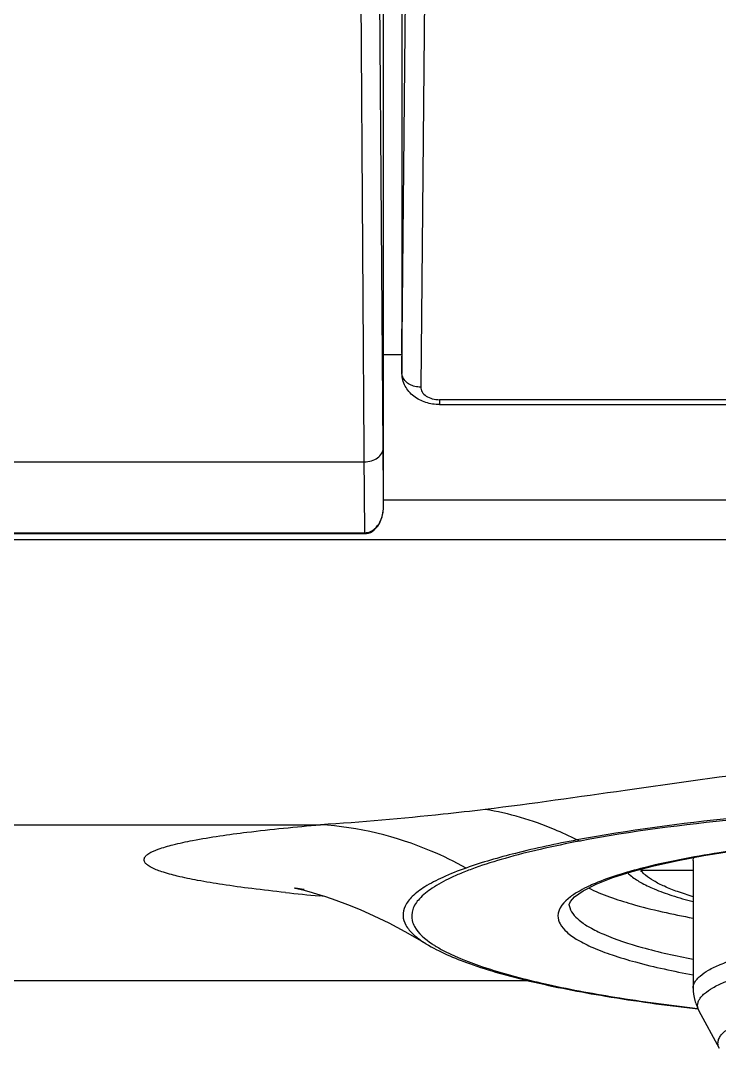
# Model space of a CAD drawing. Header units: millimetres. Extents: x 19741 to 22117, y -10160 to -6800.
# Drawn here: x 20632.69 to 20651.3, y -8840.27 to -8812.88 of the extents above; entities that cross this region are included whole.
import ezdxf

# ---------------------------------------------------------------- set-up
doc = ezdxf.new("R2010")
doc.units = ezdxf.units.MM

msp = doc.modelspace()

# ---------------------------------------------------------------- linework, layer by layer
at = {"linetype": 'Continuous'}
for p, q in [((20642.855, -8820.421), (20642.855, -8790.164)), ((20642.357, -8825.664), (20642.357, -8797.664)), ((20642.345, -8824.272), (20642.159, -8798.035)), ((20642.846, -8822.277), (20643.081, -8798.034)), ((20641.852, -8825.664), (20641.659, -8798.406)), ((20643.581, -8798.406), (20643.346, -8822.649)), ((20642.842, -8821.755), (20642.855, -8820.421)), ((20642.842, -8821.793), (20642.357, -8821.793)), ((20642.842, -8821.755), (20642.846, -8822.285)), ((20642.846, -8822.285), (20642.846, -8822.277)), ((20642.846, -8822.285), (20642.846, -8822.285)), ((20676.364, -8822.985), (20643.846, -8822.985)), ((20643.846, -8822.985), (20643.846, -8823.114)), ((20643.846, -8823.114), (20676.364, -8823.114)), ((20561.25, -8824.642), (20641.845, -8824.642)), ((20641.856, -8826.327), (20641.852, -8825.664)), ((20642.357, -8825.812), (20642.356, -8825.664)), ((20712.855, -8825.664), (20642.357, -8825.664)), ((20641.86, -8826.528), (20641.856, -8826.327)), ((20561.25, -8826.706), (20723.961, -8826.706)), ((20565.125, -8826.528), (20641.86, -8826.528)), ((20641.86, -8826.528), (20641.86, -8826.549)), ((20561.25, -8834.31), (20640.672, -8834.31)), ((20650.605, -8835.265), (20650.605, -8838.662)), ((20650.605, -8835.525), (20649.208, -8835.525)), ((20648.926, -8835.652), (20648.927, -8835.653)), ((20648.928, -8835.652), (20648.929, -8835.653)), ((20640.779, -8836.217), (20640.65, -8836.205)), ((20647.302, -8836.454), (20647.303, -8836.461)), ((20643.375, -8837.411), (20643.482, -8837.477)), ((20551.474, -8838.455), (20646.172, -8838.455)), ((20551.474, -8838.46), (20646.193, -8838.46)), ((20650.658, -8839.207), (20650.73, -8839.215)), ((20651.303, -8840.269), (20650.764, -8839.279))]:
    msp.add_line(p, q, dxfattribs=at)
for points in [[(20506.012, -8809.898), (20508.721, -8811.56), (20511.809, -8813.295), (20515.066, -8814.961), (20518.498, -8816.557), (20522.091, -8818.072), (20525.813, -8819.49), (20529.685, -8820.816), (20533.679, -8822.034), (20537.686, -8823.113), (20541.789, -8824.073), (20545.895, -8824.892), (20549.618, -8825.512), (20552.72, -8825.938), (20555.419, -8826.242), (20558.01, -8826.463), (20560.592, -8826.546), (20563.055, -8826.549), (20641.86, -8826.549)], [(20641.86, -8826.549), (20641.899, -8826.547), (20641.952, -8826.537), (20642.004, -8826.519), (20642.054, -8826.493), (20642.105, -8826.456), (20642.154, -8826.41), (20642.201, -8826.354), (20642.245, -8826.283), (20642.287, -8826.196), (20642.32, -8826.095), (20642.344, -8825.984), (20642.356, -8825.866), (20642.357, -8825.812)], [(20647.302, -8836.454), (20647.301, -8836.438), (20647.334, -8836.352), (20647.443, -8836.232), (20647.675, -8836.067), (20648.023, -8835.889), (20648.463, -8835.717), (20648.977, -8835.554), (20649.56, -8835.402), (20650.202, -8835.26), (20650.892, -8835.131), (20651.624, -8835.013), (20652.397, -8834.907), (20653.205, -8834.812), (20654.041, -8834.728), (20654.909, -8834.656), (20655.803, -8834.596), (20656.719, -8834.546), (20657.662, -8834.509), (20658.63, -8834.483), (20659.615, -8834.471), (20660.105, -8834.469)], [(20640.238, -8836.038), (20640.173, -8836.029), (20640.064, -8836.012), (20640.001, -8836.001), (20639.983, -8835.998), (20640.009, -8836.003), (20640.082, -8836.019), (20640.203, -8836.048), (20640.366, -8836.091), (20640.569, -8836.149), (20640.81, -8836.224), (20641.085, -8836.318), (20641.394, -8836.433), (20641.732, -8836.57), (20642.098, -8836.732), (20642.495, -8836.924), (20642.923, -8837.15), (20643.375, -8837.411)]]:
    msp.add_lwpolyline(points, dxfattribs=at)
for centre, radius, start, end in [((20643.119, -8822.275), 0.273, 180.4511, 182.0938), ((20641.331, -8825.813), 1.026, 352.6176, 356.1987), ((20641.308, -8825.812), 1.049, 356.1976, 359.9511), ((20652.208, -8847.109), 12.013, 105.6149, 106.1507), ((20652.553, -8848.351), 13.303, 104.6007, 105.6068), ((20651.94, -8846.189), 11.055, 106.3775, 106.6755), ((20652.047, -8846.551), 11.433, 106.1532, 106.3779), ((20649.527, -8834.949), 0.925, 223.8755, 225.9132), ((20649.609, -8834.865), 1.042, 225.9182, 229.0619), ((20646.816, -8769.422), 67.067, 263.94317, 264.72476)]:
    msp.add_arc(centre, radius, start, end, dxfattribs=at)
for points, knots in [([(20643.846, -8823.114), (20643.723, -8823.114), (20643.478, -8823.078), (20643.149, -8822.913), (20642.948, -8822.682), (20642.862, -8822.462), (20642.847, -8822.344), (20642.846, -8822.285)], [0, 0, 0, 0, 0.258013, 0.508896, 0.754181, 0.877037, 1, 1, 1, 1]), ([(20642.872, -8822.392), (20642.868, -8822.383), (20642.855, -8822.349), (20642.848, -8822.312), (20642.847, -8822.285)], [0, 0, 0, 0, 0.255065, 1, 1, 1, 1]), ([(20643.346, -8822.649), (20643.295, -8822.649), (20643.193, -8822.636), (20643.054, -8822.585), (20642.941, -8822.503), (20642.889, -8822.43), (20642.872, -8822.392)], [0, 0, 0, 0, 0.273471, 0.535786, 0.77863, 1, 1, 1, 1]), ([(20643.346, -8822.649), (20643.346, -8822.671), (20643.353, -8822.716), (20643.393, -8822.805), (20643.494, -8822.9), (20643.657, -8822.97), (20643.782, -8822.985), (20643.846, -8822.985)], [0, 0, 0, 0, 0.100096, 0.204549, 0.437184, 0.706809, 1, 1, 1, 1]), ([(20641.845, -8824.642), (20641.909, -8824.642), (20642.034, -8824.624), (20642.198, -8824.546), (20642.314, -8824.425), (20642.345, -8824.321), (20642.345, -8824.272)], [0, 0, 0, 0, 0.282459, 0.547259, 0.784659, 1, 1, 1, 1]), ([(20642.356, -8825.664), (20642.355, -8825.551), (20642.351, -8825.087), (20642.348, -8824.623), (20642.345, -8824.272)], [0, 0, 0, 0, 0.24365, 1, 1, 1, 1]), ([(20655.679, -8832.576), (20654.718, -8832.648), (20652.415, -8832.873), (20648.886, -8833.386), (20646.309, -8833.748), (20645.066, -8833.904)], [0, 0, 0, 0, 0.270204, 0.648622, 1, 1, 1, 1]), ([(20645.066, -8833.904), (20644.691, -8833.948), (20643.229, -8834.113), (20641.763, -8834.243), (20640.672, -8834.31)], [0, 0, 0, 0, 0.256855, 1, 1, 1, 1]), ([(20647.507, -8834.715), (20647.311, -8834.615), (20646.532, -8834.252), (20645.697, -8834.004), (20645.066, -8833.904)], [0, 0, 0, 0, 0.256567, 1, 1, 1, 1]), ([(20656.653, -8833.79), (20654.99, -8833.854), (20651.928, -8834.056), (20648.885, -8834.458), (20647.507, -8834.715)], [0, 0, 0, 0, 0.542925, 1, 1, 1, 1]), ([(20656.686, -8833.85), (20655.033, -8833.909), (20651.99, -8834.095), (20648.963, -8834.485), (20647.594, -8834.743)], [0, 0, 0, 0, 0.543029, 1, 1, 1, 1]), ([(20639.74, -8836.114), (20639.442, -8836.083), (20638.883, -8836.019), (20638.103, -8835.912), (20637.441, -8835.803), (20636.899, -8835.692), (20636.483, -8835.579), (20636.215, -8835.477), (20636.07, -8835.389), (20636.005, -8835.329), (20635.971, -8835.264), (20635.98, -8835.194), (20636.028, -8835.131), (20636.148, -8835.041), (20636.392, -8834.94), (20636.785, -8834.827), (20637.571, -8834.661), (20638.881, -8834.477), (20640.018, -8834.365), (20640.672, -8834.31)], [0, 0, 0, 0, 0.10212, 0.191658, 0.268091, 0.330956, 0.379973, 0.415202, 0.427869, 0.437585, 0.445102, 0.451997, 0.460265, 0.471205, 0.503063, 0.549385, 0.610508, 0.776457, 1, 1, 1, 1]), ([(20644.552, -8835.462), (20644.251, -8835.295), (20643.033, -8834.701), (20641.682, -8834.368), (20640.672, -8834.31)], [0, 0, 0, 0, 0.253862, 1, 1, 1, 1]), ([(20647.507, -8834.715), (20646.958, -8834.819), (20645.963, -8835.03), (20644.984, -8835.31), (20644.553, -8835.462)], [0, 0, 0, 0, 0.550135, 1, 1, 1, 1]), ([(20660.105, -8834.464), (20658.042, -8834.465), (20655.093, -8834.575), (20651.459, -8835.002), (20649.889, -8835.298), (20649.2, -8835.478)], [0, 0, 0, 0, 0.56417, 0.805191, 1, 1, 1, 1]), ([(20647.594, -8834.743), (20647.238, -8834.811), (20646.567, -8834.949), (20645.632, -8835.185), (20644.94, -8835.401), (20644.46, -8835.584), (20644.073, -8835.753), (20643.676, -8835.966), (20643.321, -8836.244), (20643.111, -8836.545), (20643.097, -8836.767), (20643.119, -8836.861)], [0, 0, 0, 0, 0.207875, 0.392903, 0.55291, 0.623251, 0.687129, 0.795668, 0.880045, 0.944634, 1, 1, 1, 1]), ([(20650.605, -8835.265), (20650.605, -8835.258), (20650.606, -8835.23), (20650.611, -8835.202), (20650.617, -8835.182)], [0, 0, 0, 0, 0.247227, 1, 1, 1, 1]), ([(20644.553, -8835.462), (20644.343, -8835.537), (20643.967, -8835.684), (20643.483, -8835.934), (20643.136, -8836.188), (20642.919, -8836.45), (20642.848, -8836.737), (20642.943, -8837.014), (20643.166, -8837.263), (20643.364, -8837.403), (20643.478, -8837.473)], [0, 0, 0, 0, 0.20947, 0.378212, 0.509602, 0.609893, 0.691539, 0.773746, 0.873673, 1, 1, 1, 1]), ([(20649.336, -8835.654), (20649.324, -8835.644), (20649.278, -8835.604), (20649.236, -8835.56), (20649.208, -8835.525)], [0, 0, 0, 0, 0.26842, 1, 1, 1, 1]), ([(20648.768, -8835.599), (20648.689, -8835.622), (20648.4, -8835.713), (20648.116, -8835.816), (20647.916, -8835.905)], [0, 0, 0, 0, 0.274908, 1, 1, 1, 1]), ([(20648.927, -8835.653), (20649.009, -8835.725), (20649.217, -8835.861), (20649.592, -8836.038), (20650.064, -8836.208), (20650.413, -8836.309), (20650.603, -8836.358)], [0, 0, 0, 0, 0.178715, 0.404419, 0.678411, 1, 1, 1, 1]), ([(20650.604, -8836.227), (20650.464, -8836.186), (20650.205, -8836.102), (20649.853, -8835.962), (20649.566, -8835.819), (20649.404, -8835.71), (20649.336, -8835.654)], [0, 0, 0, 0, 0.312867, 0.58364, 0.812264, 1, 1, 1, 1]), ([(20647.589, -8836.066), (20647.5, -8836.116), (20647.25, -8836.269), (20647.003, -8836.534), (20647.001, -8836.736)], [0, 0, 0, 0, 0.333638, 1, 1, 1, 1]), ([(20647.916, -8835.905), (20647.886, -8835.918), (20647.775, -8835.968), (20647.667, -8836.023), (20647.589, -8836.066)], [0, 0, 0, 0, 0.265659, 1, 1, 1, 1]), ([(20647.814, -8835.991), (20648.18, -8836.175), (20649.105, -8836.486), (20650.052, -8836.694), (20650.603, -8836.797)], [0, 0, 0, 0, 0.422028, 1, 1, 1, 1]), ([(20647.303, -8836.461), (20647.329, -8836.616), (20647.526, -8836.842), (20647.864, -8837.062), (20648.418, -8837.33), (20649.338, -8837.624), (20650.144, -8837.805), (20650.6, -8837.893)], [0, 0, 0, 0, 0.127415, 0.218705, 0.331533, 0.623348, 1, 1, 1, 1]), ([(20643.119, -8836.861), (20643.132, -8836.916), (20643.238, -8837.176), (20643.467, -8837.361), (20643.65, -8837.483)], [0, 0, 0, 0, 0.203061, 1, 1, 1, 1]), ([(20647.001, -8836.736), (20647.001, -8836.811), (20647.051, -8836.979), (20647.247, -8837.195), (20647.548, -8837.402), (20647.958, -8837.602), (20648.475, -8837.795), (20649.361, -8838.059), (20650.086, -8838.212), (20650.602, -8838.307)], [0, 0, 0, 0, 0.054726, 0.122446, 0.210448, 0.321575, 0.456603, 0.615336, 1, 1, 1, 1]), ([(20650.605, -8838.662), (20650.605, -8838.635), (20650.613, -8838.579), (20650.65, -8838.496), (20650.708, -8838.416), (20650.824, -8838.302), (20651.029, -8838.167), (20651.344, -8838.018), (20651.741, -8837.875), (20652.216, -8837.739), (20652.767, -8837.611), (20653.387, -8837.492), (20654.072, -8837.385), (20655.092, -8837.253), (20656.475, -8837.127), (20658.226, -8837.035), (20659.434, -8837.013), (20660.049, -8837.013)], [0, 0, 0, 0, 0.00829, 0.017183, 0.027168, 0.038585, 0.066473, 0.101778, 0.144713, 0.195167, 0.252841, 0.317307, 0.388036, 0.464418, 0.63136, 0.812102, 1, 1, 1, 1]), ([(20643.482, -8837.479), (20643.848, -8837.696), (20644.758, -8838.085), (20646.369, -8838.528), (20648.382, -8838.915), (20649.86, -8839.115), (20650.658, -8839.207)], [0, 0, 0, 0, 0.172096, 0.397132, 0.6751, 1, 1, 1, 1]), ([(20643.65, -8837.483), (20643.676, -8837.501), (20643.788, -8837.573), (20643.904, -8837.637), (20643.994, -8837.684)], [0, 0, 0, 0, 0.233944, 1, 1, 1, 1]), ([(20643.994, -8837.684), (20644.35, -8837.867), (20645.22, -8838.193), (20646.737, -8838.586), (20648.614, -8838.935), (20649.984, -8839.119), (20650.721, -8839.203)], [0, 0, 0, 0, 0.17322, 0.400813, 0.678566, 1, 1, 1, 1]), ([(20650.723, -8839.126), (20650.723, -8839.099), (20650.731, -8839.043), (20650.767, -8838.962), (20650.825, -8838.882), (20650.939, -8838.77), (20651.141, -8838.636), (20651.452, -8838.489), (20651.844, -8838.348), (20652.314, -8838.213), (20652.858, -8838.087), (20653.471, -8837.97), (20654.147, -8837.864), (20655.154, -8837.734), (20656.52, -8837.609), (20658.25, -8837.518), (20659.442, -8837.497), (20660.05, -8837.496)], [0, 0, 0, 0, 0.008284, 0.017177, 0.027162, 0.038581, 0.066468, 0.101776, 0.144713, 0.195167, 0.252841, 0.317307, 0.388036, 0.464418, 0.631358, 0.812094, 1, 1, 1, 1]), ([(20650.605, -8838.662), (20650.605, -8838.772), (20650.634, -8838.987), (20650.715, -8839.187), (20650.764, -8839.279)], [0, 0, 0, 0, 0.512138, 1, 1, 1, 1]), ([(20650.764, -8839.279), (20650.751, -8839.255), (20650.73, -8839.205), (20650.723, -8839.151), (20650.723, -8839.126)], [0, 0, 0, 0, 0.516334, 1, 1, 1, 1]), ([(20651.264, -8840.125), (20651.264, -8840.092), (20651.278, -8840.023), (20651.334, -8839.924), (20651.425, -8839.828), (20651.549, -8839.734), (20651.706, -8839.642), (20651.977, -8839.514), (20652.203, -8839.434), (20652.364, -8839.383)], [0, 0, 0, 0, 0.070677, 0.149644, 0.242839, 0.353774, 0.48434, 0.635445, 1, 1, 1, 1]), ([(20651.303, -8840.269), (20651.291, -8840.247), (20651.271, -8840.2), (20651.264, -8840.149), (20651.264, -8840.125)], [0, 0, 0, 0, 0.516331, 1, 1, 1, 1])]:
    msp.add_open_spline(points, degree=3, knots=knots, dxfattribs=at)
for points in [[(20642.196, -8826.341), (20642.282, -8826.228), (20642.33, -8826.085), (20642.348, -8825.945)], [(20641.86, -8826.528), (20641.909, -8826.526), (20641.959, -8826.517), (20642.004, -8826.498)], [(20642.004, -8826.498), (20642.08, -8826.466), (20642.146, -8826.407), (20642.196, -8826.341)], [(20647.507, -8834.715), (20647.535, -8834.729), (20647.564, -8834.738), (20647.594, -8834.743)]]:
    msp.add_open_spline(points, degree=3, dxfattribs=at)

doc.saveas('drawing.dxf')
